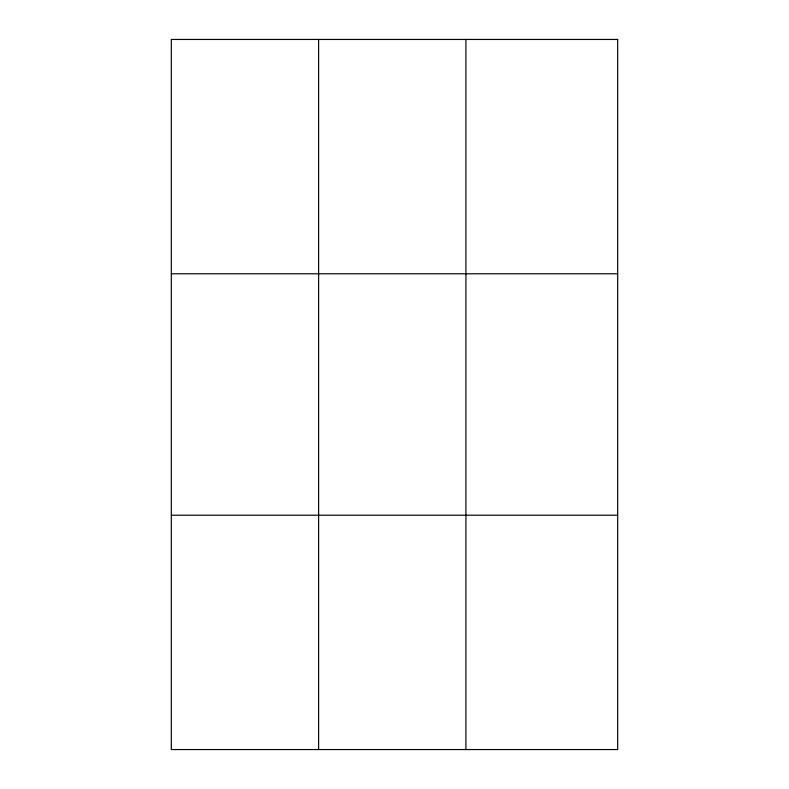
<?xml version="1.0" encoding="UTF-8"?>
<svg xmlns="http://www.w3.org/2000/svg" width="789" height="789" viewBox="0 0 789 789"><rect width="100%" height="100%" fill="white"/><g stroke="black" fill="none" stroke-linecap="round" stroke-linejoin="round"><path stroke-width="1.18" d="M318.618 749.55L318.618 39.45M465.914 749.55L465.914 39.45M171.321 273.783L617.679 273.783M171.321 515.217L617.679 515.217M617.679 39.45L617.679 749.55L171.321 749.55L171.321 39.45L617.679 39.45"/></g></svg>
